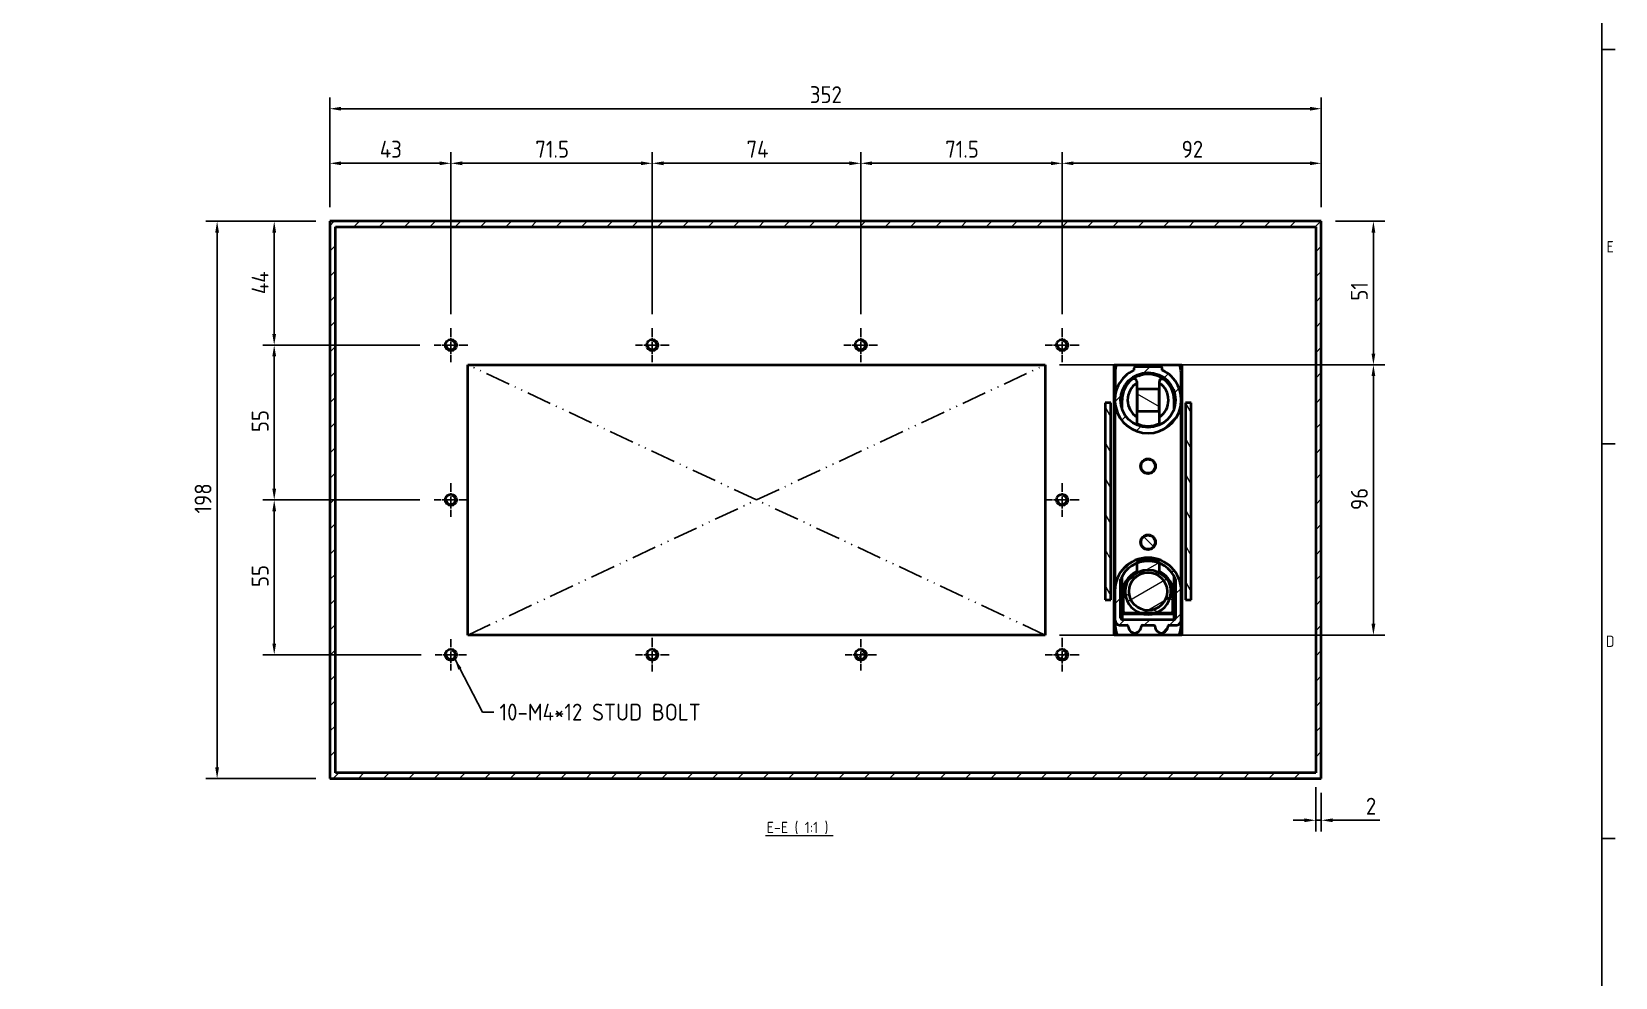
# Model space of a CAD drawing. Header units: millimetres. Extents: x 0 to 2378, y 0 to 1682.
# Drawn here: x 1781 to 2343, y 371 to 707 of the extents above; entities that cross this region are included whole.
import ezdxf

# ---------------------------------------------------------------- set-up
doc = ezdxf.new("R2010")
doc.units = ezdxf.units.MM
doc.header["$LTSCALE"] = 2
doc.linetypes.add('CHAIN', pattern=[0.35429999999999995, 0.2362, -0.0295, 0.0591, -0.0295])
doc.linetypes.add('DASH_DOUBLE_DOT', pattern=[0.43979999999999997, 0.24, -0.06, 0.0098, -0.06, 0.01, -0.06])
doc.layers.get('0').update_dxf_attribs({"color": 3, "lineweight": 25})
for name, color, linetype, lineweight in [('가시적인 것(ISO)', 3, 'Continuous', 40), ('가시적인 좁은 것(ISO)', 3, 'Continuous', 35), ('경계(ISO)', 7, 'Continuous', 25), ('기호(ISO)', 5, 'Continuous', 25), ('스케치 형상(ISO)', 3, 'Continuous', 25), ('중심 표식(ISO)', 1, 'Continuous', 25), ('치수(ISO)', 2, 'Continuous', 25), ('해치(ISO)', 7, 'Continuous', 18)]:
    doc.layers.add(name, color=color, linetype=linetype, lineweight=lineweight)
doc.styles.add('문자 텍스트_PSTEK_POSCO', font='isocp.shx')
doc.styles.add('치수 텍스트_PSTEK_POSCO', font='isocp.shx')
doc.styles.add('텍스트 스타일512', font='isocp.shx')
doc.dimstyles.new('치수_PSTEK_POSCO', dxfattribs={"dimscale": 2, "dimtxt": 3, "dimasz": 2, "dimexe": 2, "dimexo": 2.5, "dimgap": 1, "dimtad": 1, "dimrnd": 1e-08, "dimdsep": 46, "dimtxsty": '치수 텍스트_PSTEK_POSCO', "dimcen": 0.09, "dimdle": 10, "dimclrd": 7, "dimclre": 7, "dimclrt": 2, "dimadec": 1, "dimazin": 2, "dimtfac": 1, "dimtmove": 0, "dimatfit": 3, "dimfxl": 0, "dimtolj": 1, "dimlwd": -1, "dimlwe": -1, "dimarcsym": 0})
doc.dimstyles.new('치수_PSTEK_POSCO$7', dxfattribs={"dimscale": 2, "dimtxt": 3, "dimasz": 2, "dimexe": 2, "dimexo": 2.5, "dimgap": 1, "dimtad": 1, "dimrnd": 1e-08, "dimdsep": 46, "dimtxsty": '치수 텍스트_PSTEK_POSCO', "dimcen": 0.09, "dimdle": 10, "dimclrd": 7, "dimclre": 7, "dimclrt": 2, "dimadec": 1, "dimazin": 2, "dimtfac": 1, "dimtmove": 0, "dimatfit": 3, "dimfxl": 0, "dimtolj": 1, "dimlwd": -1, "dimlwe": -1, "dimarcsym": 0})
pattern_1 = [(45, (0, 0), (-4.490128060534577, 4.490128060534577), [])]

# ---------------------------------------------------------------- blocks, each defined once
blk = doc.blocks.new('경계 Default Border')
at = {"layer": '경계(ISO)'}
for p, q in [((1169.000015258789, 350.4166793823242), (1171.399993896484, 350.4166793823242)), ((1169.000015258789, 280.3333282470703), (1171.399993896484, 280.3333282470703)), ((1169.000015258789, 210.2499961853027), (1171.399993896484, 210.2499961853027))]:
    blk.add_line(p, q, dxfattribs=at)
at = {"layer": '경계(ISO)', "flags": 128}
blk.add_lwpolyline([(20, 20), (20, 820.9999847412109), (1169.000015258789, 820.9999847412109), (1169.000015258789, 20), (20, 20)], dxfattribs=at)
at = {"layer": '경계(ISO)', "color": 2, "char_height": 2.000000029802322, "attachment_point": 7, "style": '문자 텍스트_PSTEK_POSCO'}
for s, insert in [('E', (1169.829693008277, 314.3559296629392)), ('D', (1169.718846771929, 244.2725963296058))]:
    blk.add_mtext(s, dxfattribs=dict(at, insert=insert))
blk = doc.blocks.new('*D60')
at = {"layer": 'Defpoints', "color": 0, "transparency": 16777216}
for p in [(1929.416738395135, 660.359084093252), (1886.416738395135, 639.7539100169259), (1929.416738395135, 601.7539100169259)]:
    blk.add_point(p, dxfattribs=at)
at = {"layer": '치수(ISO)', "color": 7, "transparency": 16777216}
for p, q in [((1886.416738395135, 644.7539100169259), (1886.416738395135, 664.359084093252)), ((1929.416738395135, 606.7539100169259), (1929.416738395135, 664.359084093252)), ((1890.416738395135, 660.359084093252), (1925.416738395135, 660.359084093252))]:
    blk.add_line(p, q, dxfattribs=at)
for points in [[(1890.416738395135, 661.0257507599187), (1890.416738395135, 659.6924174265854), (1886.416738395135, 660.359084093252)], [(1925.416738395135, 661.0257507599187), (1925.416738395135, 659.6924174265854), (1929.416738395135, 660.359084093252)]]:
    blk.add_solid(points, dxfattribs=at)
at = {"layer": '치수(ISO)', "color": 2, "transparency": 16777216, "insert": (1904.172474326423, 665.359084093252), "char_height": 6, "attachment_point": 4, "style": '치수 텍스트_PSTEK_POSCO'}
blk.add_mtext('\\A1;43', dxfattribs=at)
blk = doc.blocks.new('*D61')
at = {"layer": 'Defpoints', "color": 0, "transparency": 16777216}
for p in [(2000.916738395134, 660.359084093252), (1929.416738395135, 601.7539100169259), (2000.916738395134, 601.7539100169259)]:
    blk.add_point(p, dxfattribs=at)
at = {"layer": '치수(ISO)', "color": 7, "transparency": 16777216}
for p, q in [((1929.416738395135, 606.7539100169259), (1929.416738395135, 664.359084093252)), ((2000.916738395134, 606.7539100169259), (2000.916738395134, 664.359084093252)), ((1933.416738395135, 660.359084093252), (1996.916738395134, 660.359084093252))]:
    blk.add_line(p, q, dxfattribs=at)
for points in [[(1933.416738395135, 661.0257507599187), (1933.416738395135, 659.6924174265854), (1929.416738395135, 660.359084093252)], [(1996.916738395134, 661.0257507599187), (1996.916738395134, 659.6924174265854), (2000.916738395134, 660.359084093252)]]:
    blk.add_solid(points, dxfattribs=at)
at = {"layer": '치수(ISO)', "color": 2, "transparency": 16777216, "insert": (1959.362474326423, 665.359084093252), "char_height": 6, "attachment_point": 4, "style": '치수 텍스트_PSTEK_POSCO'}
blk.add_mtext('\\A1;71.5', dxfattribs=at)
blk = doc.blocks.new('*D62')
at = {"layer": 'Defpoints', "color": 0, "transparency": 16777216}
for p in [(2074.916738395134, 660.359084093252), (2000.916738395134, 601.7539100169259), (2074.916738395134, 601.7539100169259)]:
    blk.add_point(p, dxfattribs=at)
at = {"layer": '치수(ISO)', "color": 7, "transparency": 16777216}
for p, q in [((2000.916738395134, 606.7539100169259), (2000.916738395134, 664.359084093252)), ((2074.916738395134, 606.7539100169259), (2074.916738395134, 664.359084093252)), ((2004.916738395134, 660.359084093252), (2070.916738395134, 660.359084093252))]:
    blk.add_line(p, q, dxfattribs=at)
for points in [[(2004.916738395134, 661.0257507599187), (2004.916738395134, 659.6924174265854), (2000.916738395134, 660.359084093252)], [(2070.916738395134, 661.0257507599187), (2070.916738395134, 659.6924174265854), (2074.916738395134, 660.359084093252)]]:
    blk.add_solid(points, dxfattribs=at)
at = {"layer": '치수(ISO)', "color": 2, "transparency": 16777216, "insert": (2034.336738395134, 665.359084093252), "char_height": 6, "attachment_point": 4, "style": '치수 텍스트_PSTEK_POSCO'}
blk.add_mtext('\\A1;74', dxfattribs=at)
blk = doc.blocks.new('*D63')
at = {"layer": 'Defpoints', "color": 0, "transparency": 16777216}
for p in [(2146.416738395134, 660.359084093252), (2074.916738395134, 601.7539100169259), (2146.416738395134, 601.7539100169259)]:
    blk.add_point(p, dxfattribs=at)
at = {"layer": '치수(ISO)', "color": 7, "transparency": 16777216}
for p, q in [((2074.916738395134, 606.7539100169259), (2074.916738395134, 664.359084093252)), ((2146.416738395134, 606.7539100169259), (2146.416738395134, 664.359084093252)), ((2078.916738395134, 660.359084093252), (2142.416738395134, 660.359084093252))]:
    blk.add_line(p, q, dxfattribs=at)
for points in [[(2078.916738395134, 661.0257507599187), (2078.916738395134, 659.6924174265854), (2074.916738395134, 660.359084093252)], [(2142.416738395134, 661.0257507599187), (2142.416738395134, 659.6924174265854), (2146.416738395134, 660.359084093252)]]:
    blk.add_solid(points, dxfattribs=at)
at = {"layer": '치수(ISO)', "color": 2, "transparency": 16777216, "insert": (2104.862474326423, 665.359084093252), "char_height": 6, "attachment_point": 4, "style": '치수 텍스트_PSTEK_POSCO'}
blk.add_mtext('\\A1;71.5', dxfattribs=at)
blk = doc.blocks.new('*D64')
at = {"layer": 'Defpoints', "color": 0, "transparency": 16777216}
for p in [(2238.416738395134, 660.359084093252), (2238.416738395134, 639.7539100169259), (2146.416738395134, 601.7539100169259)]:
    blk.add_point(p, dxfattribs=at)
at = {"layer": '치수(ISO)', "color": 7, "transparency": 16777216}
for p, q in [((2146.416738395134, 606.7539100169259), (2146.416738395134, 664.359084093252)), ((2238.416738395134, 644.7539100169259), (2238.416738395134, 664.359084093252)), ((2150.416738395134, 660.359084093252), (2234.416738395134, 660.359084093252))]:
    blk.add_line(p, q, dxfattribs=at)
for points in [[(2150.416738395134, 661.0257507599187), (2150.416738395134, 659.6924174265854), (2146.416738395134, 660.359084093252)], [(2234.416738395134, 661.0257507599187), (2234.416738395134, 659.6924174265854), (2238.416738395134, 660.359084093252)]]:
    blk.add_solid(points, dxfattribs=at)
at = {"layer": '치수(ISO)', "color": 2, "transparency": 16777216, "insert": (2188.832297161068, 665.3611247214922), "char_height": 6, "attachment_point": 4, "style": '치수 텍스트_PSTEK_POSCO'}
blk.add_mtext('\\A1;92', dxfattribs=at)
blk = doc.blocks.new('*D65')
at = {"layer": 'Defpoints', "color": 0, "transparency": 16777216}
for p in [(1866.687196274279, 540.7539100169259), (1923.416738395134, 540.7539100169259), (1923.834738395134, 485.7539100169259)]:
    blk.add_point(p, dxfattribs=at)
at = {"layer": '치수(ISO)', "color": 7, "transparency": 16777216}
for p, q in [((1918.416738395134, 540.7539100169259), (1862.687196274279, 540.7539100169259)), ((1866.687196274279, 489.753910016926), (1866.687196274279, 536.7539100169259)), ((1918.834738395134, 485.753910016926), (1862.687196274279, 485.753910016926))]:
    blk.add_line(p, q, dxfattribs=at)
for points in [[(1866.020529607612, 536.7539100169259), (1867.353862940946, 536.7539100169259), (1866.687196274279, 540.7539100169259)], [(1866.020529607612, 489.753910016926), (1867.353862940946, 489.753910016926), (1866.687196274279, 485.753910016926)]]:
    blk.add_solid(points, dxfattribs=at)
at = {"layer": '치수(ISO)', "color": 2, "transparency": 16777216, "insert": (1861.687196274279, 509.809645948214), "char_height": 6, "attachment_point": 4, "rotation": 90, "style": '치수 텍스트_PSTEK_POSCO'}
blk.add_mtext('\\A1;55', dxfattribs=at)
blk = doc.blocks.new('*D66')
at = {"layer": 'Defpoints', "color": 0, "transparency": 16777216}
for p in [(1866.687196274279, 639.7539100169259), (1886.416738395135, 639.7539100169259), (1923.416738395135, 595.7539100169259)]:
    blk.add_point(p, dxfattribs=at)
at = {"layer": '치수(ISO)', "color": 7, "transparency": 16777216}
for p, q in [((1881.416738395135, 639.7539100169259), (1862.687196274279, 639.7539100169259)), ((1866.687196274279, 599.7539100169259), (1866.687196274279, 635.7539100169259)), ((1918.416738395135, 595.7539100169259), (1862.687196274279, 595.7539100169259))]:
    blk.add_line(p, q, dxfattribs=at)
for points in [[(1866.020529607612, 635.7539100169259), (1867.353862940946, 635.7539100169259), (1866.687196274279, 639.7539100169259)], [(1866.020529607612, 599.7539100169259), (1867.353862940946, 599.7539100169259), (1866.687196274279, 595.7539100169259)]]:
    blk.add_solid(points, dxfattribs=at)
at = {"layer": '치수(ISO)', "color": 2, "transparency": 16777216, "insert": (1861.687196274279, 613.8739100169261), "char_height": 6, "attachment_point": 4, "rotation": 90, "style": '치수 텍스트_PSTEK_POSCO'}
blk.add_mtext('\\A1;44', dxfattribs=at)
blk = doc.blocks.new('*D67')
at = {"layer": 'Defpoints', "color": 0, "transparency": 16777216}
for p in [(1866.687196274279, 595.7539100169259), (1923.416738395135, 595.7539100169259), (1923.416738395134, 540.7539100169259)]:
    blk.add_point(p, dxfattribs=at)
at = {"layer": '치수(ISO)', "color": 7, "transparency": 16777216}
for p, q in [((1918.416738395135, 595.7539100169259), (1862.687196274279, 595.7539100169259)), ((1866.687196274279, 544.7539100169259), (1866.687196274279, 591.7539100169259)), ((1918.416738395134, 540.7539100169259), (1862.687196274279, 540.7539100169259))]:
    blk.add_line(p, q, dxfattribs=at)
for points in [[(1866.020529607612, 591.7539100169259), (1867.353862940946, 591.7539100169259), (1866.687196274279, 595.7539100169259)], [(1866.020529607612, 544.7539100169259), (1867.353862940946, 544.7539100169259), (1866.687196274279, 540.7539100169259)]]:
    blk.add_solid(points, dxfattribs=at)
at = {"layer": '치수(ISO)', "color": 2, "transparency": 16777216, "insert": (1861.687196274279, 564.849645948214), "char_height": 6, "attachment_point": 4, "rotation": 90, "style": '치수 텍스트_PSTEK_POSCO'}
blk.add_mtext('\\A1;55', dxfattribs=at)
blk = doc.blocks.new('*D68')
at = {"layer": 'Defpoints', "color": 0, "transparency": 16777216}
for p in [(2238.416738395134, 639.7539100169259), (2256.919064857528, 639.7539100169259), (2140.416738395133, 588.7539100169259)]:
    blk.add_point(p, dxfattribs=at)
at = {"layer": '치수(ISO)', "color": 7, "transparency": 16777216}
for p, q in [((2243.416738395134, 639.7539100169259), (2260.919064857528, 639.7539100169259)), ((2256.919064857528, 592.7539100169259), (2256.919064857528, 635.7539100169259)), ((2145.416738395133, 588.7539100169259), (2260.919064857528, 588.7539100169259))]:
    blk.add_line(p, q, dxfattribs=at)
for points in [[(2256.252398190861, 635.7539100169259), (2257.585731524194, 635.7539100169259), (2256.919064857528, 639.7539100169259)], [(2256.252398190861, 592.7539100169259), (2257.585731524194, 592.7539100169259), (2256.919064857528, 588.7539100169259)]]:
    blk.add_solid(points, dxfattribs=at)
at = {"layer": '치수(ISO)', "color": 2, "transparency": 16777216, "insert": (2251.919064857528, 611.5539100169258), "char_height": 6, "attachment_point": 4, "rotation": 90, "style": '치수 텍스트_PSTEK_POSCO'}
blk.add_mtext('\\A1;51', dxfattribs=at)
blk = doc.blocks.new('*D69')
at = {"layer": 'Defpoints', "color": 0, "transparency": 16777216}
for p in [(2140.416738395133, 588.7539100169259), (2140.416738395133, 492.7539100169259), (2256.919064857528, 492.7539100169258)]:
    blk.add_point(p, dxfattribs=at)
at = {"layer": '치수(ISO)', "color": 7, "transparency": 16777216}
for p, q in [((2145.416738395133, 588.7539100169259), (2260.919064857528, 588.7539100169259)), ((2256.919064857528, 584.7539100169259), (2256.919064857528, 496.7539100169258)), ((2145.416738395133, 492.7539100169259), (2260.919064857528, 492.7539100169258))]:
    blk.add_line(p, q, dxfattribs=at)
for points in [[(2256.252398190861, 584.7539100169259), (2257.585731524194, 584.7539100169259), (2256.919064857528, 588.7539100169259)], [(2256.252398190861, 496.7539100169258), (2257.585731524194, 496.7539100169258), (2256.919064857528, 492.7539100169258)]]:
    blk.add_solid(points, dxfattribs=at)
at = {"layer": '치수(ISO)', "color": 2, "transparency": 16777216, "insert": (2251.919064857528, 537.1808270505762), "char_height": 6, "attachment_point": 4, "rotation": 90, "style": '치수 텍스트_PSTEK_POSCO'}
blk.add_mtext('\\A1;96', dxfattribs=at)
blk = doc.blocks.new('*D71')
at = {"layer": 'Defpoints', "color": 0, "transparency": 16777216}
for p in [(1886.416738395135, 639.7539100169259), (1846.416738395135, 441.7539100169259), (1886.416738395135, 441.7539100169259)]:
    blk.add_point(p, dxfattribs=at)
at = {"layer": '치수(ISO)', "color": 7, "transparency": 16777216}
for p, q in [((1881.416738395135, 639.7539100169259), (1842.416738395135, 639.7539100169259)), ((1846.416738395135, 635.7539100169259), (1846.416738395135, 445.7539100169259)), ((1881.416738395135, 441.7539100169259), (1842.416738395135, 441.7539100169259))]:
    blk.add_line(p, q, dxfattribs=at)
for points in [[(1845.750071728468, 635.7539100169259), (1847.083405061802, 635.7539100169259), (1846.416738395135, 639.7539100169259)], [(1845.750071728468, 445.7539100169259), (1847.083405061801, 445.7539100169259), (1846.416738395135, 441.7539100169259)]]:
    blk.add_solid(points, dxfattribs=at)
at = {"layer": '치수(ISO)', "color": 2, "transparency": 16777216, "insert": (1841.416738395135, 535.9434270254432), "char_height": 6, "attachment_point": 4, "rotation": 90, "style": '치수 텍스트_PSTEK_POSCO'}
blk.add_mtext('\\A1;198', dxfattribs=at)
blk = doc.blocks.new('*D72')
at = {"layer": 'Defpoints', "color": 0, "transparency": 16777216}
for p in [(1886.416738395135, 679.753910016926), (1886.416738395135, 639.7539100169259), (2238.416738395134, 639.7539100169259)]:
    blk.add_point(p, dxfattribs=at)
at = {"layer": '치수(ISO)', "color": 7, "transparency": 16777216}
for p, q in [((1886.416738395135, 644.7539100169259), (1886.416738395135, 683.753910016926)), ((2238.416738395134, 644.7539100169259), (2238.416738395134, 683.753910016926)), ((2234.416738395134, 679.753910016926), (1890.416738395135, 679.753910016926))]:
    blk.add_line(p, q, dxfattribs=at)
for points in [[(1890.416738395135, 680.4205766835927), (1890.416738395135, 679.0872433502594), (1886.416738395135, 679.753910016926)], [(2234.416738395134, 680.4205766835927), (2234.416738395134, 679.0872433502594), (2238.416738395134, 679.753910016926)]]:
    blk.add_solid(points, dxfattribs=at)
at = {"layer": '치수(ISO)', "color": 2, "transparency": 16777216, "insert": (2056.83656122978, 684.7545005681071), "char_height": 6, "attachment_point": 4, "style": '치수 텍스트_PSTEK_POSCO'}
blk.add_mtext('\\A1;352', dxfattribs=at)
blk = doc.blocks.new('*D73')
at = {"layer": 'Defpoints', "color": 0, "transparency": 16777216}
for p in [(2236.416738395134, 443.7539100169259), (2238.416738395134, 441.7539100169259), (2238.416738395134, 426.9457990932087)]:
    blk.add_point(p, dxfattribs=at)
at = {"layer": '치수(ISO)', "color": 7, "transparency": 16777216}
for p, q in [((2236.416738395134, 438.7539100169259), (2236.416738395134, 422.9457990932087)), ((2238.416738395134, 436.7539100169259), (2238.416738395134, 422.9457990932087)), ((2232.416738395134, 426.9457990932087), (2228.416738395134, 426.9457990932087)), ((2236.416738395134, 426.9457990932087), (2238.416738395134, 426.9457990932087)), ((2242.416738395134, 426.9457990932087), (2259.163853578865, 426.9457990932087))]:
    blk.add_line(p, q, dxfattribs=at)
for points in [[(2232.416738395134, 427.6124657598754), (2232.416738395134, 426.279132426542), (2236.416738395134, 426.9457990932087)], [(2242.416738395134, 427.6124657598754), (2242.416738395134, 426.279132426542), (2238.416738395134, 426.9457990932087)]]:
    blk.add_solid(points, dxfattribs=at)
at = {"layer": '치수(ISO)', "color": 2, "transparency": 16777216, "insert": (2254.251137043432, 431.9463896443899), "char_height": 6, "attachment_point": 4, "style": '치수 텍스트_PSTEK_POSCO'}
blk.add_mtext('\\A1;2', dxfattribs=at)

msp = doc.modelspace()

# ---------------------------------------------------------------- hatches: boundary and pattern name
at = {"layer": '해치(ISO)'}
h = msp.add_hatch(dxfattribs=at)
h.set_pattern_fill('ANSI31', color=256, scale=50.8, style=0)
h.set_pattern_definition(pattern_1)
edge = h.paths.add_edge_path()
edge.add_ellipse((2000.916738395134, 595.7539100169259), major_axis=(-2, 3.051905627073607e-29), ratio=1, start_angle=0, end_angle=360)
edge = h.paths.add_edge_path()
edge.add_ellipse((2146.416738395134, 595.7539100169259), major_axis=(-2, 3.051905627073607e-29), ratio=1, start_angle=0, end_angle=360)
edge = h.paths.add_edge_path()
edge.add_ellipse((2074.916738395134, 485.7539100169259), major_axis=(-2, 3.051905627073607e-29), ratio=1, start_angle=0, end_angle=360)
edge = h.paths.add_edge_path()
edge.add_ellipse((1929.416738395134, 485.7539100169259), major_axis=(-2, 3.051905627073607e-29), ratio=1, start_angle=0, end_angle=360)
edge = h.paths.add_edge_path()
edge.add_ellipse((2000.916738395134, 485.7539100169259), major_axis=(-2, 3.051905627073607e-29), ratio=1, start_angle=0, end_angle=360)
edge = h.paths.add_edge_path()
edge.add_ellipse((2146.416738395134, 485.7539100169259), major_axis=(-2, 3.051905627073607e-29), ratio=1, start_angle=0, end_angle=360)
edge = h.paths.add_edge_path()
edge.add_ellipse((2146.416738395134, 540.7539100169259), major_axis=(-2, 3.051905627073607e-29), ratio=1, start_angle=0, end_angle=360)
edge = h.paths.add_edge_path()
edge.add_ellipse((2074.916738395134, 595.7539100169259), major_axis=(-2, 3.051905627073607e-29), ratio=1, start_angle=0, end_angle=360)
edge = h.paths.add_edge_path()
edge.add_ellipse((1929.416738395134, 595.7539100169259), major_axis=(-2, 3.051905627073607e-29), ratio=1, start_angle=0, end_angle=360)
edge = h.paths.add_edge_path()
edge.add_ellipse((1929.416738395134, 540.7539100169259), major_axis=(-2, 3.051905627073607e-29), ratio=1, start_angle=0, end_angle=360)
h.paths.add_polyline_path([(1886.416738395134, 441.7539100169259), (2238.416738395134, 441.7539100169259), (2238.416738395134, 639.7539100169259), (1886.416738395134, 639.7539100169259)])
h.paths.add_polyline_path([(2236.416738395134, 443.7539100169259), (1888.416738395134, 443.753910016926), (1888.416738395134, 637.7539100169259), (2236.416738395134, 637.7539100169259)], flags=0)
h = msp.add_hatch(dxfattribs=at)
h.set_pattern_fill('ANSI31', color=256, scale=50.8, style=0)
h.set_pattern_definition(pattern_1)
edge = h.paths.add_edge_path()
edge.add_line((2181.916738395135, 586.9127419798758), (2181.916738395135, 587.5272145154258))
edge.add_ellipse((2181.416738395135, 587.5272145154258), major_axis=(0.500000000000001, 4.659467256473974e-15), ratio=1, start_angle=4.838418809175931e-13, end_angle=89.99999999999946)
edge.add_line((2181.416738395135, 588.0272145154258), (2172.416738395135, 588.0272145154258))
edge.add_ellipse((2172.416738395135, 587.5272145154257), major_axis=(-3.549244231849476e-15, 0.5000000000000027), ratio=1, start_angle=1.628841566244407e-12, end_angle=89.99999999999959)
edge.add_line((2171.916738395135, 587.5272145154257), (2171.916738395135, 586.9127419798757))
edge.add_ellipse((2176.916738395135, 576.2539100169259), major_axis=(-5.000000000000021, 10.65883196294979), ratio=1, start_angle=0, end_angle=309.7379643883206)
edge = h.paths.add_edge_path(flags=0)
edge.add_ellipse((2176.916738395135, 576.2539100169259), major_axis=(9.75, 4.756091354086123e-14), ratio=1, start_angle=0, end_angle=360)
edge = h.paths.add_edge_path()
edge.add_line((2169.916738395135, 495.7190052040227), (2169.916738395135, 495.3337001512259))
edge.add_ellipse((2172.166738395135, 495.7763526776257), major_axis=(-2.250000000000109, -0.442652526399929), ratio=1, start_angle=0, end_angle=157.7401712722899)
edge.add_line((2174.416738395135, 495.3337001512259), (2174.416738395135, 495.7190052039719))
edge.add_ellipse((2174.916738395135, 495.7190052040258), major_axis=(-0.5000000000000113, -5.389710552861082e-11), ratio=1, start_angle=269.9999999934696, end_angle=359.9999999999998, ccw=False)
edge.add_line((2174.916738395139, 496.2190052040257), (2178.916738395082, 496.2190052040257))
edge.add_ellipse((2178.916738395135, 495.7190052040258), major_axis=(-5.39270815502757e-11, 0.5000000000000071), ratio=1, start_angle=269.9999999934672, end_angle=360.00000000000034, ccw=False)
edge.add_line((2179.416738395135, 495.7190052040227), (2179.416738395135, 495.3337001512259))
edge.add_ellipse((2181.666738395135, 495.7763526776257), major_axis=(-2.250000000000105, -0.4426525263999114), ratio=1, start_angle=1.526666247102488e-13, end_angle=157.7401712722884)
edge.add_line((2183.916738395135, 495.3337001512258), (2183.916738395135, 495.7190052039719))
edge.add_ellipse((2184.416738395135, 495.7190052040258), major_axis=(-0.500000000000036, -5.389710552861082e-11), ratio=1, start_angle=269.99999999347165, end_angle=359.9999999999998, ccw=False)
edge.add_line((2184.416738395139, 496.2190052040258), (2186.690042893343, 496.2190052040258))
edge.add_ellipse((2186.690042893636, 498.2190052040258), major_axis=(-2.921887315432415e-10, -1.999999999999993), ratio=1, start_angle=0, end_angle=90.00000007861864)
edge.add_line((2188.690042893636, 498.219005206478), (2188.690042893636, 508.475367402758))
edge.add_ellipse((2176.916738395136, 508.4753674029957), major_axis=(11.7733044985, -2.378411590379767e-10), ratio=1, start_angle=6.630037371327385e-14, end_angle=180)
edge.add_line((2165.143433896636, 508.4753674032336), (2165.143433896636, 498.2190052043036))
edge.add_ellipse((2167.143433896636, 498.2190052040257), major_axis=(-1.999999999999993, 2.778124535973703e-10), ratio=1, start_angle=0, end_angle=90.00000008185037)
edge.add_line((2167.143433899215, 496.2190052040257), (2169.416738395082, 496.2190052040257))
edge.add_ellipse((2169.416738395135, 495.7190052040258), major_axis=(-5.392819177330032e-11, 0.5000000000000071), ratio=1, start_angle=269.9999999934661, end_angle=359.99999999999824, ccw=False)
edge = h.paths.add_edge_path(flags=0)
edge.add_line((2186.166738395141, 498.2195165457257), (2167.66673838467, 498.2195165457258))
edge.add_ellipse((2167.666738395134, 498.7195165457257), major_axis=(-1.04646433775335e-08, -0.4999999999999893), ratio=1, start_angle=270.00000119916893, end_angle=359.99999999999807, ccw=False)
edge.add_line((2167.166738395134, 498.7195165457256), (2167.166738395135, 512.4639716099169))
edge.add_ellipse((2167.666738395135, 512.4639716099158), major_axis=(-0.5000000000000304, 1.161074708599941e-12), ratio=1, start_angle=336.6742725556705, end_angle=359.9999999999998, ccw=False)
edge.add_ellipse((2176.916738395135, 508.4753674029957), major_axis=(-9.709134338756105, 4.186583142610185), ratio=1, start_angle=315.55460929082545, end_angle=360, ccw=False)
edge.add_ellipse((2176.916738395135, 508.4753674029958), major_axis=(-3.999959912710994, 9.787496549920457), ratio=1, start_angle=315.5422363066476, end_angle=359.9999999999999, ccw=False)
edge.add_ellipse((2176.916738395135, 508.4753674029957), major_axis=(3.999959912712283, 9.787496549919954), ratio=1, start_angle=315.5546092908366, end_angle=359.99999999999994, ccw=False)
edge.add_ellipse((2186.166738395135, 512.4639716099158), major_axis=(0.4591343387539995, 0.1979789356901152), ratio=1, start_angle=336.67427249129787, end_angle=360.0000000000006, ccw=False)
edge.add_line((2186.666738395135, 512.4639716093561), (2186.666738395135, 498.7195165352621))
edge.add_ellipse((2186.166738395134, 498.7195165457258), major_axis=(0.5000000000000049, -1.046373410487633e-08), ratio=1, start_angle=270.00000119977005, end_angle=359.9999999999998, ccw=False)
h = msp.add_hatch(dxfattribs=at)
h.set_pattern_fill('ANSI31', color=256, scale=50.8, angle=105.00024553567, style=0)
h.set_pattern_definition([(150.00024553567, (0, 0), (-3.174976433404118, -5.499274920144335), [])])
edge = h.paths.add_edge_path()
edge.add_line((2185.742145909643, 501.2539100169258), (2185.742145909643, 507.0039100169258))
edge.add_ellipse((2176.916738395135, 507.0039100169258), major_axis=(8.825407514605775, 6.081428057502907e-14), ratio=1, start_angle=0, end_angle=36.19027738077192)
edge.add_ellipse((2176.916738395135, 507.0039100169258), major_axis=(7.122637990438192, 5.21112711954208), ratio=1, start_angle=0, end_angle=107.619445238423)
edge.add_ellipse((2176.916738395135, 507.0039100169258), major_axis=(-7.12263799043519, 5.211127119546136), ratio=1, start_angle=1.693814929014786e-13, end_angle=36.19027738080553)
edge.add_line((2168.09133088053, 507.0039100169257), (2168.091330880621, 501.2539100169257))
edge.add_ellipse((2168.666738395135, 501.2539100169258), major_axis=(-0.5754075145144499, -3.83339990493982e-14), ratio=1, start_angle=0, end_angle=90.00000000001741)
edge.add_line((2168.666738395135, 500.6785025024113), (2173.910794119395, 500.6785025023994))
edge.add_line((2173.910794119395, 500.6785025023994), (2179.922682670876, 500.6785025023995))
edge.add_line((2179.922682670876, 500.6785025023994), (2185.166738395135, 500.6785025024183))
edge.add_ellipse((2185.166738395135, 501.2539100169258), major_axis=(2.681501651467719e-13, -0.5754075145075443), ratio=1, start_angle=0, end_angle=89.99999999997507)
edge = h.paths.add_edge_path(flags=0)
edge.add_ellipse((2176.916738395135, 508.2539100169258), major_axis=(6.75, 3.292678629751932e-14), ratio=1, start_angle=0, end_angle=360)
h.paths.add_polyline_path([(2180.816738395135, 580.1539100169258), (2173.016738395135, 580.1539100169258), (2173.016738395135, 572.3539100169257), (2180.816738395135, 572.3539100169257)])
h = msp.add_hatch(dxfattribs=at)
h.set_pattern_fill('ANSI31', color=256, scale=50.8, angle=75.00017538262, style=0)
h.set_pattern_definition([(120.00017538262, (0, 0), (-5.499251595317183, -3.175016833246938), [])])
h.paths.add_polyline_path([(2190.166738395135, 505.2539100169258), (2192.166738395135, 505.2539100169258), (2192.166738395135, 575.2539100169259), (2190.166738395135, 575.2539100169258)])
h.paths.add_polyline_path([(2161.666738395135, 505.2539100169257), (2163.666738395135, 505.2539100169257), (2163.666738395135, 575.2539100169257), (2161.666738395135, 575.2539100169257)])
h = msp.add_hatch(dxfattribs=at)
h.set_pattern_fill('ANSI31', color=256, scale=50.8, angle=14.999977780745, style=0)
h.set_pattern_definition([(59.99997778074501, (0, 0), (-5.499260082768448, 3.175002132608664), [])])
edge = h.paths.add_edge_path()
edge.add_ellipse((2176.916738395135, 552.7439100169258), major_axis=(-2.5, -1.219510603611826e-14), ratio=1, start_angle=0, end_angle=360)
h = msp.add_hatch(dxfattribs=at)
h.set_pattern_fill('ANSI31', color=256, scale=50.8, angle=90.00021045915, style=0)
h.set_pattern_definition([(135.00021045915, (0, 0), (-4.490111567342957, -4.490144553665613), [])])
edge = h.paths.add_edge_path()
edge.add_ellipse((2176.916738395135, 525.7439100169257), major_axis=(-2.5, -1.219510603611826e-14), ratio=1, start_angle=0, end_angle=360)
h = msp.add_hatch(dxfattribs=at)
h.set_pattern_fill('ANSI31', color=256, scale=50.8, angle=-14.999977780745, style=0)
h.set_pattern_definition([(30.000022219255, (0, 0), (-3.175002132608663, 5.499260082768448), [])])
edge = h.paths.add_edge_path()
edge.add_ellipse((2176.916738395136, 508.2539100169257), major_axis=(-4.000000000000027, 7.100880227126895), ratio=1, start_angle=0, end_angle=31.52714709728499)
edge.add_ellipse((2176.916738395135, 508.2539100169258), major_axis=(-7.122637990435579, 3.961127119546139), ratio=1, start_angle=0, end_angle=97.43651197977186)
edge.add_ellipse((2176.916738395135, 508.2539100169258), major_axis=(-3.005944275740579, -7.575407514526353), ratio=1, start_angle=1.287831956911608e-13, end_angle=43.28665095047715)
edge.add_ellipse((2176.916738395135, 508.2539100169258), major_axis=(3.005944275740652, -7.575407514526334), ratio=1, start_angle=0, end_angle=97.43651197973878)
edge.add_ellipse((2176.916738395136, 508.2539100169259), major_axis=(7.122637990437751, 3.961127119542009), ratio=1, start_angle=0, end_angle=31.52714709731892)
edge.add_line((2180.916738395136, 515.3547902440527), (2180.916738395136, 518.2539100169258))
edge.add_ellipse((2179.916738395152, 518.2539100169258), major_axis=(0.9999999999839199, -1.017033679496467e-13), ratio=1, start_angle=2.293975064087422e-13, end_angle=0.5130295976028009)
edge.add_ellipse((2179.916738395136, 518.2539100169258), major_axis=(0.9999599127116444, 0.00895393598994642), ratio=1, start_angle=4.8323310287314e-13, end_angle=89.48697040240667)
edge.add_line((2179.916738395136, 519.2539100169258), (2173.916738395136, 519.2539100169258))
edge.add_ellipse((2173.916738395135, 518.2539100169258), major_axis=(-3.212707877509227e-15, 0.9999999999999964), ratio=1, start_angle=0, end_angle=89.48697040237442)
edge.add_ellipse((2173.916738395102, 518.2539100169259), major_axis=(-0.9999599126781106, 0.0089539359903097), ratio=1, start_angle=0, end_angle=0.513029597642775)
edge.add_line((2172.916738395135, 518.2539100169257), (2172.916738395135, 515.3547902440525))

# ---------------------------------------------------------------- linework, layer by layer
at = {"layer": '가시적인 것(ISO)'}
for p, q in [((2238.416738395134, 639.753910016926), (1886.416738395135, 639.753910016926)), ((1886.416738395135, 639.753910016926), (1886.416738395135, 441.7539100169261)), ((1888.416738395134, 443.753910016926), (1888.416738395134, 637.7539100169259)), ((1888.416738395134, 637.7539100169259), (2236.416738395134, 637.7539100169259)), ((2236.416738395134, 637.7539100169259), (2236.416738395134, 443.7539100169259)), ((2238.416738395134, 441.7539100169259), (2238.416738395134, 639.753910016926)), ((1935.416738395134, 492.7539100169259), (1935.416738395134, 588.7539100169259)), ((1935.416738395134, 588.7539100169259), (2140.416738395133, 588.7539100169259)), ((2140.416738395133, 588.7539100169259), (2140.416738395133, 492.7539100169259)), ((2164.916738395134, 492.7539100169259), (2164.916738395134, 588.7539100169259)), ((2164.916738395134, 588.7539100169259), (2188.916738395133, 588.7539100169259)), ((2165.196738394272, 586.1388364271007), (2165.196738395134, 577.3729715944987)), ((2171.916738395135, 587.5272145154257), (2171.916738395135, 586.9127419798757)), ((2181.416738395135, 588.0272145154257), (2172.416738395135, 588.0272145154257)), ((2181.916738395135, 586.9127419798757), (2181.916738395135, 587.5272145154257)), ((2188.636738395134, 577.3729715944988), (2188.636738395936, 586.138836428624)), ((2188.916738395133, 588.7539100169259), (2188.916738395133, 492.7539100169259)), ((2172.916738395134, 582.8161123911287), (2172.916738395134, 582.3006033281497)), ((2180.816738395135, 580.1539100169258), (2173.016738395135, 580.1539100169258)), ((2173.016738395135, 580.1539100169258), (2173.016738395135, 572.3539100169257)), ((2180.816738395135, 572.3539100169259), (2180.816738395135, 580.1539100169258)), ((2180.916738395134, 582.3006033281498), (2180.916738395134, 582.8161123911287)), ((2163.666738395135, 575.2539100169257), (2161.666738395135, 575.2539100169257)), ((2161.666738395135, 575.2539100169257), (2161.666738395135, 505.2539100169261)), ((2163.666738395135, 505.2539100169261), (2163.666738395135, 575.2539100169257)), ((2165.143433896635, 576.2539100169258), (2165.143433896635, 508.475367402996)), ((2167.666738395132, 573.1717030154451), (2167.666738395132, 576.2539100161249)), ((2186.166738395133, 573.1717030154396), (2186.166738395133, 576.2539100149208)), ((2188.690042893635, 508.4753674029962), (2188.690042893635, 576.2539100169262)), ((2192.166738395135, 575.2539100169259), (2190.166738395135, 575.2539100169258)), ((2190.166738395135, 575.2539100169258), (2190.166738395135, 505.2539100169262)), ((2192.166738395135, 505.2539100169262), (2192.166738395135, 575.2539100169259)), ((2172.916738395134, 570.2072167057017), (2172.916738395134, 567.9134963581198)), ((2173.016738395135, 572.3539100169257), (2180.816738395135, 572.3539100169259)), ((2180.916738395134, 567.9134963581198), (2180.916738395134, 570.2072167057019)), ((2172.916738395135, 518.253910016926), (2172.916738395135, 515.354790244053)), ((2179.916738395135, 519.253910016926), (2173.916738395135, 519.253910016926)), ((2180.916738395135, 515.354790244053), (2180.916738395135, 518.253910016926)), ((2167.166738395135, 498.719516545726), (2167.166738395135, 512.4639716099172)), ((2167.666738395134, 507.003910016926), (2167.666738395134, 513.597112029391)), ((2186.166738395134, 507.0039100169262), (2186.166738395134, 513.5971120293899)), ((2186.666738395138, 512.4639716093565), (2186.666738395135, 498.7195165352625)), ((2165.143433896635, 508.4753674029216), (2165.143433896635, 498.2190052043039)), ((2167.666738395134, 507.0039100166185), (2167.666738395134, 501.2539100169261)), ((2168.09133088062, 507.003910016926), (2168.09133088062, 501.2539100169261)), ((2185.742145909642, 501.2539100169262), (2185.742145909642, 507.0039100169262)), ((2186.166738395135, 501.2539100169261), (2186.166738395135, 507.0039100155842)), ((2188.690042893635, 498.2190052064783), (2188.690042893635, 508.4753674027582)), ((2161.666738395135, 505.2539100169261), (2163.666738395135, 505.2539100169261)), ((2167.666738395133, 501.2539100169261), (2167.666738395133, 498.2195165457261)), ((2168.666738395135, 500.6785025024117), (2185.166738395135, 500.6785025024186)), ((2186.166738395133, 498.2195165457262), (2186.166738395133, 501.2539100169261)), ((2190.166738395135, 505.2539100169262), (2192.166738395135, 505.2539100169262)), ((2165.196738395134, 497.7603368876561), (2165.196738395134, 497.2020093348661)), ((2167.143433899214, 496.2190052040261), (2169.416738395081, 496.2190052040261)), ((2186.16673839514, 498.2195165457261), (2167.666738384669, 498.2195165457262)), ((2168.666738395135, 500.2539100169261), (2175.360300153508, 500.2539100169261)), ((2169.916738395135, 495.719005204023), (2169.916738395135, 495.3337001512262)), ((2174.416738395135, 495.3337001512262), (2174.416738395135, 495.7190052039722)), ((2174.916738395138, 496.2190052040261), (2178.916738395081, 496.2190052040261)), ((2178.473176636763, 500.2539100169261), (2185.166738395135, 500.2539100169262)), ((2179.416738395135, 495.719005204023), (2179.416738395135, 495.3337001512262)), ((2183.916738395135, 495.3337001512262), (2183.916738395135, 495.7190052039723)), ((2184.416738395138, 496.2190052040262), (2186.690042893343, 496.2190052040262)), ((2188.636738395134, 497.2020093348663), (2188.636738395134, 497.7603368876561)), ((2140.416738395133, 492.7539100169259), (1935.416738395134, 492.7539100169259)), ((2188.916738395133, 492.7539100169259), (2164.916738395134, 492.7539100169259)), ((1886.416738395135, 441.7539100169261), (2238.416738395134, 441.7539100169259)), ((2236.416738395134, 443.7539100169259), (1888.416738395134, 443.753910016926))]:
    msp.add_line(p, q, dxfattribs=at)
for centre, radius in [((1929.416738395134, 595.7539100169259), 2), ((2000.916738395134, 595.7539100169259), 2), ((2074.916738395134, 595.7539100169259), 2), ((2146.416738395134, 595.7539100169259), 2), ((2176.916738395135, 576.2539100169259), 9.750000000000025), ((2176.916738395135, 552.743910016926), 2.650000000000007), ((2176.916738395135, 552.743910016926), 2.500000000000006), ((1929.416738395134, 540.7539100169259), 2), ((2146.416738395134, 540.7539100169259), 2), ((2176.916738395135, 525.7439100169261), 2.650000000000007), ((2176.916738395135, 525.7439100169261), 2.500000000000006), ((2176.916738395135, 508.2539100169261), 6.750000000000017), ((1929.416738395134, 485.7539100169259), 2), ((2000.916738395134, 485.7539100169259), 2), ((2074.916738395134, 485.7539100169259), 2), ((2146.416738395134, 485.7539100169259), 2)]:
    msp.add_circle(centre, radius, dxfattribs=at)
for centre, radius, start, end in [((2176.916738395135, 576.2539100169259), 11.77330449850004, 115.13101780584, 64.86898219416018), ((2176.916738395134, 585.2153011877748), 11.75633094964981, 162.4825637736103, 175.4944066233526), ((2176.916738395132, 576.2539100169258), 9.250000000000027, 52.69479903421462, 127.3052009657876), ((2172.416738395135, 587.5272145154257), 0.5000000000000039, 90, 180), ((2181.416738395135, 587.5272145154257), 0.5000000000000022, 0, 90), ((2176.916738395134, 585.2153011877748), 11.7563309496498, 4.505593384073182, 17.51743622639071), ((2176.916738395134, 576.2539100169259), 9.250000000000023, 127.3052009657862, 180), ((2176.916738395134, 576.2539100169258), 7.25000000000002, 123.4853766229933, 236.5146233770073), ((2171.916738395134, 582.8161123911287), 0.9999999999999984, 0, 33.83060017272184), ((2181.916738395134, 582.8161123911287), 1.000000000000004, 146.1693998272488, 180), ((2176.916738395134, 576.2539100169258), 7.25, 303.4853766229927, 56.51462337700703), ((2176.916738395134, 576.2539100169259), 9.250000000000027, 0, 52.69479903421436), ((2176.916738395134, 576.2539100169258), 9.250000000000021, 244.3779722527578, 295.6220277472424), ((2176.916738395135, 508.4753674029961), 11.77330449850002, 0, 180), ((2176.916738395134, 508.4753674029961), 10.5733044985, 23.32572744415685, 156.6742725558473), ((2173.916738395135, 518.253910016926), 0.9999999999999989, 90, 180), ((2179.916738395135, 518.253910016926), 0.9999999999999978, 0, 90), ((2167.666738395135, 512.463971609916), 0.5000000000000316, 156.6742725555394, 180), ((2176.916738395135, 507.0039100169261), 9.250000000000021, 116.4603092653629, 180), ((2176.916738395135, 507.0039100169261), 8.82540751460581, 0, 180), ((2176.916738395135, 508.2539100169261), 8.150000000000027, 119.3930154477031, 60.60698455229474), ((2176.916738395135, 507.0039100169261), 9.250000000000043, 0, 63.53969073461578), ((2186.166738395135, 512.463971609916), 0.5000000000000645, 0, 23.32572744457079), ((2168.666738395135, 501.2539100169261), 0.9999999999999978, 180, 270), ((2168.666738395135, 501.2539100169261), 0.5754075145144513, 180, 270.0000000000283), ((2185.166738395135, 501.2539100169262), 0.5754075145075457, 270.0000000000283, 0), ((2185.166738395135, 501.2539100169262), 0.9999999999999989, 270, 0), ((2167.143433896635, 498.2190052040261), 1.999999999999998, 180, 270.0000000738906), ((2176.916738395134, 496.7599654707561), 11.72833333333008, 177.8399959014814, 199.9726007443039), ((2167.666738395134, 498.719516545726), 0.4999999999999907, 180, 269.9999988008464), ((2169.416738395135, 495.7190052040261), 0.5000000000000083, 0, 90.00000000618809), ((2172.166738395135, 495.7763526776261), 2.293129141398007, 191.1299143638554, 348.8700856361463), ((2174.916738395135, 495.7190052040261), 0.5000000000000125, 89.99999999967432, 180), ((2178.916738395135, 495.7190052040261), 0.5000000000000083, 0, 90.00000000618809), ((2181.666738395135, 495.7763526776262), 2.293129141398, 191.1299143638519, 348.8700856361415), ((2184.416738395135, 495.7190052040261), 0.5000000000000372, 89.99999999967432, 180), ((2186.166738395134, 498.7195165457262), 0.5000000000000062, 270.0000000007165, 359.9999987925817), ((2186.690042893635, 498.2190052040262), 1.999999999999998, 269.9999999916298, 0), ((2176.916738395134, 496.7599654707561), 11.72833333332989, 340.0273992556965, 2.160004098519925)]:
    msp.add_arc(centre, radius, start, end, dxfattribs=at)
for points, knots in [([(2165.196738395134, 586.1388364285397), (2165.188053243031, 586.139178243392), (2165.175025514877, 586.1396909656706), (2165.13285734101, 586.1413460659755), (2165.090689167142, 586.1430011662803), (2165.028024411197, 586.145456829759), (2164.948317017181, 586.1485579406942), (2164.938067201052, 586.1489567219776), (2164.92753767063, 586.1493661764898), (2164.916736720837, 586.1497859367539)], [0, 0, 0, 0, 0.2, 0.2, 0.2, 0.4, 0.4, 0.4, 0.4257186080559457, 0.4257186080559457, 0.4257186080559457, 0.4257186080559457]), ([(2188.636738395134, 586.1388364285398), (2188.642649496937, 586.1390691338818), (2188.651516149642, 586.1394181918947), (2188.680734345138, 586.1405655970165), (2188.709952540634, 586.1417130021381), (2188.753626188759, 586.1434260490264), (2188.810349204316, 586.1456410659133), (2188.841913312173, 586.1468736349373), (2188.877518062414, 586.148261638016), (2188.916752335753, 586.1497870077095)], [0, 0, 0, 0, 0.1666666666667, 0.1666666666667, 0.1666666666667, 0.3333333333333, 0.3333333333333, 0.3333333333333, 0.4260767213787176, 0.4260767213787176, 0.4260767213787176, 0.4260767213787176]), ([(2172.74742591995, 583.3728519198922), (2172.742757249759, 583.379817498708), (2172.737992647664, 583.3867368638942), (2172.678324144515, 583.4710890166406), (2172.613817120961, 583.5388895254274), (2172.458819009792, 583.6632869625184), (2172.368211551628, 583.7138154520633), (2172.153819889685, 583.7964316801751), (2172.029435078655, 583.8167750135326), (2171.801096185311, 583.8154657561507), (2171.695250851292, 583.796774561323), (2171.494367122079, 583.7289831608584), (2171.39913696281, 583.6782898078523), (2171.313174824288, 583.6134288122037), (2171.311925188274, 583.6124813032255), (2171.310677789073, 583.6115308607294)], [0.2096342333788457, 0.2096342333788457, 0.2096342333788457, 0.2096342333788457, 0.212752237858092, 0.212752237858092, 0.2479119054801577, 0.2479119054801577, 0.2893352531984233, 0.2893352531984233, 0.3445523489612046, 0.3445523489612046, 0.3957961621333759, 0.3957961621333759, 0.4493135177099414, 0.4493135177099414, 0.4501044060389939, 0.4501044060389939, 0.4501044060389939, 0.4501044060389939]), ([(2180.90322110497, 584.6007916536666), (2181.791143545931, 584.1766907538661), (2182.616306649224, 583.6046802348441), (2183.444602891823, 582.8096958319638), (2183.563951708922, 582.6886537183325), (2183.679837634064, 582.5644539123515)], [0, 0, 0, 0, 0.2977011172050877, 0.2977011172050877, 0.3494013182086559, 0.3494013182086559, 0.3494013182086559, 0.3494013182086559]), ([(2181.086050870318, 583.3728519198927), (2181.090719540509, 583.3798174987085), (2181.095484142604, 583.3867368638944), (2181.155152645752, 583.4710890166406), (2181.219659669306, 583.5388895254275), (2181.374657780475, 583.6632869625186), (2181.46526523864, 583.7138154520633), (2181.679656900582, 583.7964316801751), (2181.804041711613, 583.8167750135327), (2182.032380604957, 583.8154657561507), (2182.138225938975, 583.7967745613231), (2182.339109668188, 583.7289831608585), (2182.434339827455, 583.6782898078537), (2182.520301965979, 583.6134288122038), (2182.521551601993, 583.6124813032255), (2182.522799001194, 583.6115308607294)], [-0.196107650038195, -0.196107650038195, -0.196107650038195, -0.196107650038195, -0.1935564719798711, -0.1935564719798711, -0.1647885297994093, -0.1647885297994093, -0.1308955907395276, -0.1308955907395276, -0.08571648849795407, -0.08571648849795407, -0.0437883602150169, -0.0437883602150169, 0, 0, 0.0006471116270064009, 0.0006471116270064009, 0.0006471116270064009, 0.0006471116270064009]), ([(2165.196738395134, 497.2020093348661), (2165.188046126389, 497.2021732608161), (2165.175007723273, 497.202419149741), (2165.132816494257, 497.2032127412586), (2165.090625265241, 497.2040063327761), (2165.027930117267, 497.2051837009361), (2164.948209471225, 497.2066699888911), (2164.937993302296, 497.2068604560985), (2164.927499709831, 497.2070559964857), (2164.91673685499, 497.2072564365994)], [0, 0, 0, 0, 0.2, 0.2, 0.2, 0.4, 0.4, 0.4, 0.4256299200671005, 0.4256299200671005, 0.4256299200671005, 0.4256299200671005]), ([(2188.636738395134, 497.2020093348661), (2188.645294033169, 497.2021707011561), (2188.658127490222, 497.2024127505912), (2188.700180630599, 497.203203723152), (2188.742233770976, 497.2039946957128), (2188.805018596241, 497.2051732251095), (2188.885394469788, 497.2066723609012), (2188.89556618055, 497.2068620792208), (2188.906019272871, 497.2070569321659), (2188.916743592729, 497.2072567104253)], [0, 0, 0, 0, 0.2, 0.2, 0.2, 0.4, 0.4, 0.4, 0.4253103582281994, 0.4253103582281994, 0.4253103582281994, 0.4253103582281994])]:
    msp.add_open_spline(points, degree=3, knots=knots, dxfattribs=at)
msp.add_open_spline([(2173.637308875558, 584.9030532009887), (2173.828972978673, 584.9757354285033), (2174.023352165657, 585.0421421192015), (2174.219786986515, 585.1020020407445)], degree=3, dxfattribs=at)
for points in [[(2172.916738395134, 582.300603328144), (2172.916738395135, 576.2539100169258), (2172.916738395134, 570.2072167057074)], [(2180.916738395134, 570.2072167057074), (2180.916738395135, 576.2539100169258), (2180.916738395134, 582.3006033281442)]]:
    msp.add_rational_spline(points, [1.554538609914026, 2.817601230467377, 1.55453860991402], degree=2, dxfattribs=at)
at = {"layer": '가시적인 좁은 것(ISO)'}
for centre, radius, start, end in [((1929.416738395134, 595.7539100169259), 1.581999999999956, 170.0000000000008, 79.99999999994671), ((2000.916738395134, 595.7539100169259), 1.581999999999986, 170.0000000000033, 79.99999999994711), ((2074.916738395134, 595.7539100169259), 1.581999999999982, 170.0000000000033, 79.99999999994711), ((2146.416738395134, 595.7539100169259), 1.581999999999989, 169.9999999999983, 79.99999999994711), ((1929.416738395134, 540.7539100169259), 1.581999999999986, 170.0000000000033, 79.99999999994711), ((1929.416738395134, 540.7539100169259), 1.581999999999986, 170.0000000000033, 79.99999999994711), ((2146.416738395134, 540.753910016926), 1.581999999999986, 170.0000000000033, 79.99999999994711), ((2146.416738395134, 540.753910016926), 1.581999999999986, 170.0000000000033, 79.99999999994711), ((1929.416738395134, 485.7539100169259), 1.581999999999985, 170.0000000000033, 79.99999999994671), ((2000.916738395134, 485.753910016926), 1.581999999999999, 170.0000000000033, 79.9999999999568), ((2074.916738395134, 485.7539100169259), 1.581999999999985, 170.0000000000033, 79.99999999994711), ((2146.416738395134, 485.7539100169259), 1.581999999999985, 170.0000000000033, 79.99999999994711)]:
    msp.add_arc(centre, radius, start, end, dxfattribs=at)
at = {"layer": '기호(ISO)', "color": 7, "lineweight": 18}
msp.add_line((2041.104045699014, 421.5717615927573), (2065.108812640085, 421.5717615927573), dxfattribs=at)
at = {"layer": '스케치 형상(ISO)', "color": 6, "linetype": 'DASH_DOUBLE_DOT', "ltscale": 18.38211822509766}
for p, q in [((1935.416738395134, 492.7539100169259), (2140.416738395133, 588.7539100169259)), ((2140.416738395133, 492.7539100169259), (1935.416738395134, 588.7539100169259))]:
    msp.add_line(p, q, dxfattribs=at)
at = {"layer": '중심 표식(ISO)', "linetype": 'CHAIN', "ltscale": 6.667144298553467}
for p, q in [((1929.416738395135, 601.7539100169259), (1929.416738395135, 589.7539100169259)), ((2000.916738395134, 601.7539100169259), (2000.916738395134, 589.7539100169259)), ((2074.916738395134, 601.7539100169259), (2074.916738395134, 589.7539100169259)), ((2146.416738395134, 601.7539100169259), (2146.416738395134, 589.7539100169259)), ((1935.416738395135, 595.7539100169259), (1923.416738395135, 595.7539100169259)), ((2006.916738395134, 595.7539100169259), (1994.916738395134, 595.7539100169259)), ((2080.916738395134, 595.7539100169259), (2068.916738395134, 595.7539100169259)), ((2152.416738395134, 595.7539100169259), (2140.416738395134, 595.7539100169259)), ((1929.416738395134, 546.7539100169259), (1929.416738395134, 534.7539100169259)), ((2146.416738395134, 546.7539100169259), (2146.416738395134, 534.7539100169259)), ((1935.416738395134, 540.7539100169259), (1923.416738395134, 540.7539100169259)), ((2152.416738395134, 540.7539100169259), (2140.416738395134, 540.7539100169259)), ((2000.916738395134, 491.7539100169259), (2000.916738395134, 479.7539100169259)), ((2146.416738395134, 491.7539100169259), (2146.416738395134, 479.7539100169259)), ((2006.916738395134, 485.7539100169259), (1994.916738395134, 485.7539100169259)), ((2152.416738395134, 485.7539100169259), (2140.416738395134, 485.7539100169259))]:
    msp.add_line(p, q, dxfattribs=at)
at = {"layer": '중심 표식(ISO)', "linetype": 'CHAIN', "ltscale": 6.202659606933594}
for p, q in [((1929.416738395134, 491.3359100169259), (1929.416738395134, 480.1719100169259)), ((2074.916738395134, 491.3359100169259), (2074.916738395134, 480.1719100169259)), ((1934.998738395134, 485.7539100169259), (1923.834738395134, 485.7539100169259)), ((2080.498738395134, 485.7539100169259), (2069.334738395134, 485.7539100169259))]:
    msp.add_line(p, q, dxfattribs=at)

# ---------------------------------------------------------------- block references
at = {"xscale": 2, "yscale": 2, "zscale": 2}
msp.add_blockref('경계 Default Border', (0, 0), dxfattribs=at)

# ---------------------------------------------------------------- texts
at = {"layer": '기호(ISO)', "color": 2, "insert": (1946.671956677225, 465.3714749647755), "char_height": 6.000000238418579, "width": 84.02860641479492, "attachment_point": 4, "style": '치수 텍스트_PSTEK_POSCO'}
msp.add_mtext('{\\fISOCP|b0|i0;\\H6.0000;10-M4*12 STUD BOLT}', dxfattribs=at)
at = {"layer": '기호(ISO)', "color": 7, "insert": (2041.520046770176, 422.0140738557096), "char_height": 4.000000059604645, "attachment_point": 7, "style": '텍스트 스타일512'}
msp.add_mtext('E-E ( 1:1 )', dxfattribs=at)

# ---------------------------------------------------------------- dimensions: what is measured, and where the dimension line sits
at = {"layer": '치수(ISO)', "color": 7}
for base, p1, p2, angle, override, picture, middle in [((1886.416738395135, 679.753910016926), (2238.416738395134, 639.7539100169259), (1886.416738395135, 639.7539100169259), 180, {"dimdec": 2, "dimtp": 0, "dimtm": -0, "dimtdec": 2, "dimtofl": 0, "dimatfit": 1}, '*D72', (2062.416738395134, 679.753910016926)), ((1929.416738395135, 660.359084093252), (1886.416738395135, 639.7539100169259), (1929.416738395135, 601.7539100169259), 180, {"dimdec": 2, "dimtp": 0, "dimtm": -0, "dimtdec": 2, "dimtofl": 0, "dimatfit": 1}, '*D60', (1907.896738395134, 660.359084093252)), ((2000.916738395134, 660.359084093252), (1929.416738395135, 601.7539100169259), (2000.916738395134, 601.7539100169259), 180, {"dimdec": 2, "dimtp": 0, "dimtm": -0, "dimtdec": 2, "dimtofl": 0, "dimatfit": 1}, '*D61', (1965.186738395135, 660.359084093252)), ((2074.916738395134, 660.359084093252), (2000.916738395134, 601.7539100169259), (2074.916738395134, 601.7539100169259), 180, {"dimdec": 2, "dimtp": 0, "dimtm": -0, "dimtdec": 2, "dimtofl": 0, "dimatfit": 1}, '*D62', (2037.936738395134, 660.359084093252)), ((2146.416738395134, 660.359084093252), (2074.916738395134, 601.7539100169259), (2146.416738395134, 601.7539100169259), 180, {"dimdec": 2, "dimtp": 0, "dimtm": -0, "dimtdec": 2, "dimtofl": 0, "dimatfit": 1}, '*D63', (2110.686738395134, 660.359084093252)), ((2238.416738395134, 660.359084093252), (2146.416738395134, 601.7539100169259), (2238.416738395134, 639.7539100169259), 180, {"dimdec": 2, "dimtp": 0, "dimtm": -0, "dimtdec": 2, "dimtofl": 0, "dimatfit": 1}, '*D64', (2192.436738395134, 660.359084093252)), ((1846.416738395135, 441.7539100169259), (1886.416738395135, 639.7539100169259), (1886.416738395135, 441.7539100169259), 90, {"dimdec": 2, "dimtp": 0, "dimtm": -0, "dimtdec": 2, "dimtofl": 0, "dimatfit": 1}, '*D71', (1846.416738395135, 540.7539100169259)), ((1866.687196274279, 639.7539100169259), (1923.416738395135, 595.7539100169259), (1886.416738395135, 639.7539100169259), 90, {"dimdec": 2, "dimtp": 0, "dimtm": -0, "dimtdec": 2, "dimtofl": 0, "dimatfit": 1}, '*D66', (1866.687196274279, 617.773910016926)), ((2256.919064857528, 639.7539100169259), (2140.416738395133, 588.7539100169259), (2238.416738395134, 639.7539100169259), 270, {"dimdec": 2, "dimtp": 0, "dimtm": -0, "dimtdec": 2, "dimtofl": 0, "dimatfit": 1}, '*D68', (2256.919064857528, 614.2539100169258)), ((1866.687196274279, 595.7539100169259), (1923.416738395134, 540.7539100169259), (1923.416738395135, 595.7539100169259), 90, {"dimdec": 2, "dimtp": 0, "dimtm": -0, "dimtdec": 2, "dimtofl": 0, "dimatfit": 1}, '*D67', (1866.687196274279, 568.2739100169259)), ((2256.919064857528, 492.7539100169258), (2140.416738395133, 588.7539100169259), (2140.416738395133, 492.7539100169259), 90, {"dimdec": 2, "dimtp": 0, "dimtm": -0, "dimtdec": 2, "dimtofl": 0, "dimatfit": 1}, '*D69', (2256.919064857528, 540.7539100169259)), ((1866.687196274279, 540.7539100169259), (1923.834738395134, 485.7539100169259), (1923.416738395134, 540.7539100169259), 90, {"dimdec": 2, "dimtp": 0, "dimtm": -0, "dimtdec": 2, "dimtofl": 0, "dimatfit": 1}, '*D65', (1866.687196274279, 513.233910016926)), ((2238.416738395134, 426.9457990932087), (2236.416738395134, 443.7539100169259), (2238.416738395134, 441.7539100169259), 180, {"dimdec": 2, "dimtp": 0, "dimtm": -0, "dimtdec": 2, "dimtofl": 1, "dimatfit": 1}, '*D73', (2255.707495311148, 426.9457990932087))]:
    dim = msp.add_linear_dim(base=base, p1=p1, p2=p2, angle=angle, dimstyle='치수_PSTEK_POSCO', override=override, dxfattribs=at)
    dim.commit()
    dim.dimension.update_dxf_attribs({"geometry": picture, "text_midpoint": middle, "dimtype": 160})

# ---------------------------------------------------------------- leaders
at = {"layer": '기호(ISO)', "color": 7, "annotation_type": 0, "has_hookline": 1, "hookline_direction": 0, "text_width": 82.05576313985512}
msp.add_leader([(1930.759772714914, 484.2719320090278), (1940.671956677225, 465.3714749647755), (1944.671956677225, 465.3714749647755)], dimstyle='치수_PSTEK_POSCO$7', override={"dimtad": 0}, dxfattribs=at)

doc.saveas('drawing.dxf')
